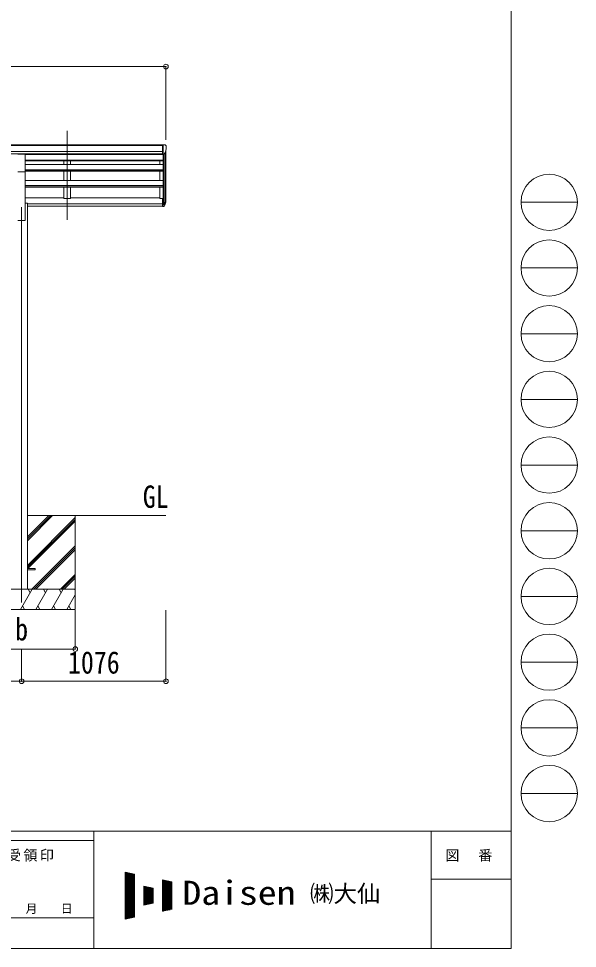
# Model space of a CAD drawing. Units: millimetres at full size; details may follow other scales. Extents: x -9783 to 33754, y -10064 to 6752.
# Drawn here: x 5726 to 9892, y -6828 to 107 of the extents above; entities that cross this region are included whole.
import ezdxf
from ezdxf.enums import TextEntityAlignment as Align

# ---------------------------------------------------------------- set-up
doc = ezdxf.new("R2010")
doc.units = ezdxf.units.MM
doc.header["$LTSCALE"] = 35
doc.header["$PDMODE"] = 32
doc.header["$PDSIZE"] = 35
for name, color, linetype, lineweight in [('0-0_0', 7, 'Continuous', 9), ('0-1_本体', 4, 'Continuous', 9), ('0-2_部品', 7, 'Continuous', 9), ('0-8_PARTS2', 2, 'Continuous', 9), ('0-A_寸法', 6, 'Continuous', 9), ('F-0_240', 7, 'Continuous', 9)]:
    doc.layers.add(name, color=color, linetype=linetype, lineweight=lineweight)
doc.styles.add('ＭＳ ゴシック', font='')
doc.styles.get('ＭＳ ゴシック').set_extended_font_data('MS Gothic')

msp = doc.modelspace()

# ---------------------------------------------------------------- linework, layer by layer
at = {"layer": '0-0_0'}
for p, q in [((5793.4, -3784.68), (5979.04, -3599.05)), ((5793.4, -3770.54), (5964.89, -3599.05)), ((5793.4, -3756.4), (5950.75, -3599.05)), ((6148.2, -3599.05), (6148.2, -4299.05)), ((5793.4, -3968.53), (6148.2, -3613.73)), ((5793.4, -3982.67), (6148.2, -3627.87)), ((5795.66, -3994.55), (6148.2, -3642.01)), ((5825.01, -4149.05), (6148.2, -3825.86)), ((5839.15, -4149.05), (6148.2, -3840)), ((5853.3, -4149.05), (6148.2, -3854.15)), ((6037.15, -4149.05), (6148.2, -4037.99)), ((6051.29, -4149.05), (6148.2, -4052.14)), ((6065.43, -4149.05), (6148.2, -4066.28)), ((6148.2, -4149.05), (5348.2, -4149.05)), ((5739.36, -4299.05), (5825.96, -4149.05)), ((5810.96, -4175.03), (5795.96, -4149.05)), ((5854.83, -4299.05), (5941.43, -4149.05)), ((5926.43, -4175.03), (5911.43, -4149.05)), ((5970.3, -4299.05), (6056.9, -4149.05)), ((6026.9, -4149.05), (6041.9, -4175.03)), ((6142.37, -4149.05), (6148.2, -4159.15)), ((6085.77, -4299.05), (6148.2, -4190.91)), ((5348.2, -4299.05), (6148.2, -4299.05)), ((5754.36, -4273.07), (5769.36, -4299.05)), ((5869.83, -4273.07), (5884.83, -4299.05)), ((5985.3, -4273.07), (6000.3, -4299.05)), ((6100.77, -4273.07), (6115.77, -4299.05))]:
    msp.add_line(p, q, dxfattribs=at)
msp.add_lwpolyline([(5793.4, -3599.05), (6818.24, -3599.05), (6824.2, -3599.05)], dxfattribs=at)
at = {"layer": '0-1_本体'}
for p, q in [((1798.7, -834.93), (6797.7, -834.93)), ((1798.7, -840.28), (6797.7, -840.28)), ((1798.7, -883.81), (6797.7, -883.81)), ((1798.7, -901.48), (6797.7, -901.48)), ((6819.92, -890.48), (6819.92, -1260.19)), ((6824.2, -1235.93), (6824.2, -871.68)), ((5775.7, -903.97), (6797.7, -903.97)), ((5775.7, -906.32), (6804.2, -906.32)), ((5775.7, -948.51), (6804.2, -948.51)), ((5775.7, -949.91), (6804.2, -949.91)), ((5775.7, -953.6), (6804.2, -953.6)), ((6063.2, -903.85), (6063.2, -906.32)), ((6063.2, -953.6), (6063.2, -980.84)), ((6113.2, -903.85), (6113.2, -906.32)), ((6113.2, -953.6), (6113.2, -980.84)), ((6779.2, -980.84), (6779.2, -953.6)), ((6804.2, -906.31), (6804.2, -1233.76)), ((6810.2, -905.84), (6810.2, -1278.19)), ((5775.7, -980.84), (6804.2, -980.84)), ((5775.7, -1021.57), (6804.2, -1021.57)), ((5775.7, -1023.06), (6804.2, -1023.06)), ((5775.7, -1029.87), (6804.2, -1029.87)), ((5775.7, -1399.05), (5775.7, -1035.11)), ((6063.2, -1029.87), (6063.2, -1099.35)), ((6113.2, -1029.87), (6113.2, -1099.35)), ((6779.2, -1099.35), (6779.2, -1029.87)), ((5775.7, -1099.35), (6804.2, -1099.35)), ((5775.7, -1138.67), (6804.2, -1138.67)), ((5775.7, -1140.15), (6804.2, -1140.15)), ((5775.7, -1149.63), (6804.2, -1149.63)), ((6063.2, -1149.63), (6063.2, -1234.58)), ((6779.2, -1234.58), (6779.2, -1149.63)), ((5775.7, -1229.78), (6063.2, -1229.78)), ((6113.2, -1229.78), (6779.2, -1229.78)), ((6797.7, -1234.58), (6779.2, -1234.58)), ((5775.7, -1269.05), (5793.2, -1269.05)), ((5793.2, -1269.05), (5793.2, -4149.05)), ((5793.2, -1274.09), (6797.7, -1274.09)), ((5793.2, -1275.47), (6797.7, -1275.47)), ((5793.2, -1292.65), (6797.7, -1292.65)), ((5720.7, -1399.05), (5775.7, -1399.05))]:
    msp.add_line(p, q, dxfattribs=at)
msp.add_lwpolyline([(6113.2, -1149.63), (6113.2, -1234.58), (6063.2, -1234.58)], dxfattribs=at)
at = {"layer": '0-2_部品'}
for p, q in [((6797.7, -833.33), (6787.7, -833.41)), ((6787.7, -834.93), (6787.7, -833.41)), ((6797.7, -905.31), (6797.7, -833.33)), ((6816.2, -833.33), (6797.7, -833.33)), ((6804.2, -906.31), (6804.2, -833.33)), ((6811.83, -904.5), (6821.1, -888.43)), ((6816.2, -833.33), (6818.54, -833.47)), ((6819.3, -833.89), (6823.36, -839.7)), ((6826.2, -842.7), (6826.2, -843.33)), ((5720.7, -903.19), (5775.7, -903.19)), ((5775.7, -1035.27), (5775.7, -903.19)), ((6797.7, -905.31), (6804.2, -905.31)), ((6804.2, -906.31), (6809.41, -905.99)), ((5720.7, -1035.27), (5775.7, -1035.27)), ((6797.7, -1233.76), (6797.7, -1294.82)), ((6797.7, -1233.76), (6804.2, -1233.76)), ((6804.2, -1233.76), (6804.2, -1295.64)), ((6797.7, -1272.07), (6804.2, -1272.07)), ((6797.7, -1277.47), (6804.2, -1277.47)), ((6797.7, -1294.82), (6804.2, -1294.82)), ((6804.2, -1278.47), (6809.34, -1278.47)), ((6804.2, -1280.47), (6809.05, -1280.47)), ((6804.2, -1295.64), (6809.05, -1295.64)), ((6810.64, -1277.72), (6820.39, -1259.3)), ((6821.81, -1259.8), (6811.65, -1278.97)), ((6819.23, -1276.65), (6811.65, -1294.14))]:
    msp.add_line(p, q, dxfattribs=at)
at = {"layer": '0-2_部品', "color": 4}
msp.add_line((5848, -3994.55), (5793.2, -3994.55), dxfattribs=at)
msp.add_lwpolyline([(5848, -3994.55), (5848, -4003.55), (5793.2, -4003.55)], dxfattribs=at)
at = {"layer": '0-2_部品'}
for centre, radius, start, end in [((6818.48, -834.47), 1, 35, 86.5), ((6624.2, -843.33), 202, 347.09739, 0), ((6823.2, -842.7), 3, 0, 87), ((6809.23, -903), 3, 273.5, 330), ((6690.99, -1240.57), 133.22, 344.28698, 356.72013), ((6736.26, -1233.35), 88.05, 342.78929, 2.77608), ((6735.54, -1237.63), 89.07, 345.58812, 5.50424), ((6809.05, -1277.47), 3, 270, 330), ((6809.05, -1292.64), 3, 270, 330), ((6809.34, -1276.97), 1.5, 270, 330)]:
    msp.add_arc(centre, radius, start, end, dxfattribs=at)
at = {"layer": '0-8_PARTS2'}
for p, q in [((6088.2, -1392.85), (6088.2, -730.32)), ((5748.2, -1299.05), (5748.2, -4249.05))]:
    msp.add_line(p, q, dxfattribs=at)
at = {"layer": '0-A_寸法'}
for p, q in [((1772.2, -250.69), (6824.2, -250.69)), ((6824.2, -250.69), (6824.2, -796.31)), ((6148.2, -4595.44), (6148.2, -4306.47)), ((6824.2, -4835.42), (6824.2, -4306.47)), ((5348.2, -4595.44), (6148.2, -4595.44)), ((5748.2, -4835.42), (5748.2, -4595.44)), ((2848.2, -4835.42), (5748.2, -4835.42)), ((5748.2, -4835.42), (6824.2, -4835.42))]:
    msp.add_line(p, q, dxfattribs=at)
for p in [(6824.2, -250.69), (6148.2, -4595.44), (5748.2, -4835.42), (6824.2, -4835.42)]:
    msp.add_point(p, dxfattribs=at)
at = {"layer": 'F-0_240', "color": 5}
for p, q in [((9396.97, 6751.9), (9396.97, -6828.1)), ((-9783.03, -5953.1), (9396.97, -5953.1)), ((6285.75, -5953.1), (6285.75, -6828.1)), ((8801.97, -5953.1), (8801.97, -6828.1)), ((-9783.03, -6023.1), (6285.75, -6023.1)), ((8801.97, -6311.85), (9396.97, -6311.85)), ((5305.75, -6600.6), (6285.75, -6600.6)), ((-9783.03, -6828.1), (9396.97, -6828.1))]:
    msp.add_line(p, q, dxfattribs=at)
at = {"layer": 'F-0_240', "color": 4}
for p, q in [((9471.77, -1263.1), (9891.77, -1263.1)), ((9471.77, -1753.1), (9891.77, -1753.1)), ((9471.77, -2243.1), (9891.77, -2243.1)), ((9471.77, -2733.1), (9891.77, -2733.1)), ((9471.77, -3223.1), (9891.77, -3223.1)), ((9471.77, -3713.1), (9891.77, -3713.1)), ((9471.77, -4203.1), (9891.77, -4203.1)), ((9471.77, -4693.1), (9891.77, -4693.1)), ((9471.77, -5183.1), (9891.77, -5183.1)), ((9471.77, -5673.1), (9891.77, -5673.1))]:
    msp.add_line(p, q, dxfattribs=at)
at = {"layer": 'F-0_240'}
for p, q in [((6519.04, -6259.47), (6589.04, -6274.05)), ((6519.04, -6259.47), (6519.04, -6609.47)), ((6519.04, -6262.76), (6534.85, -6262.76)), ((6519.04, -6266.26), (6551.65, -6266.26)), ((6519.04, -6269.76), (6568.45, -6269.76)), ((6519.04, -6273.26), (6585.25, -6273.26)), ((6519.04, -6276.76), (6589.04, -6276.76)), ((6519.04, -6280.26), (6589.04, -6280.26)), ((6519.04, -6283.76), (6589.04, -6283.76)), ((6519.04, -6287.26), (6589.04, -6287.26)), ((6519.04, -6290.76), (6589.04, -6290.76)), ((6519.04, -6294.26), (6589.04, -6294.26)), ((6519.04, -6297.76), (6589.04, -6297.76)), ((6519.04, -6301.26), (6589.04, -6301.26)), ((6519.04, -6304.76), (6589.04, -6304.76)), ((6519.04, -6308.26), (6589.04, -6308.26)), ((6521.12, -6609.03), (6521.12, -6259.9)), ((6524.62, -6608.3), (6524.62, -6260.63)), ((6528.12, -6607.58), (6528.12, -6261.36)), ((6531.62, -6606.85), (6531.62, -6262.09)), ((6535.12, -6606.12), (6535.12, -6262.81)), ((6538.62, -6605.39), (6538.62, -6263.54)), ((6542.12, -6604.66), (6542.12, -6264.27)), ((6545.62, -6603.93), (6545.62, -6265)), ((6549.12, -6603.2), (6549.12, -6265.73)), ((6552.62, -6602.47), (6552.62, -6266.46)), ((6556.12, -6601.74), (6556.12, -6267.19)), ((6559.62, -6601.01), (6559.62, -6267.92)), ((6563.12, -6600.28), (6563.12, -6268.65)), ((6566.62, -6599.55), (6566.62, -6269.38)), ((6570.12, -6598.83), (6570.12, -6270.11)), ((6573.62, -6598.1), (6573.62, -6270.84)), ((6577.12, -6597.37), (6577.12, -6271.56)), ((6580.62, -6596.64), (6580.62, -6272.29)), ((6584.12, -6595.91), (6584.12, -6273.02)), ((6587.62, -6595.18), (6587.62, -6273.75)), ((6589.04, -6274.05), (6589.04, -6594.88)), ((6519.04, -6311.76), (6589.04, -6311.76)), ((6519.04, -6315.26), (6589.04, -6315.26)), ((6519.04, -6318.76), (6589.04, -6318.76)), ((6519.04, -6322.26), (6589.04, -6322.26)), ((6519.04, -6325.76), (6589.04, -6325.76)), ((6519.04, -6329.26), (6589.04, -6329.26)), ((6519.04, -6332.76), (6589.04, -6332.76)), ((6519.04, -6336.26), (6589.04, -6336.26)), ((6519.04, -6339.76), (6589.04, -6339.76)), ((6519.04, -6343.26), (6589.04, -6343.26)), ((6519.04, -6346.76), (6589.04, -6346.76)), ((6519.04, -6350.26), (6589.04, -6350.26)), ((6519.04, -6353.76), (6589.04, -6353.76)), ((6519.04, -6357.26), (6589.04, -6357.26)), ((6519.04, -6360.76), (6589.04, -6360.76)), ((6519.04, -6364.26), (6589.04, -6364.26)), ((6519.04, -6367.76), (6589.04, -6367.76)), ((6519.04, -6371.26), (6589.04, -6371.26)), ((6519.04, -6374.76), (6589.04, -6374.76)), ((6519.04, -6378.26), (6589.04, -6378.26)), ((6659.04, -6364.47), (6729.04, -6379.05)), ((6659.04, -6364.47), (6659.04, -6504.47)), ((6659.04, -6367.76), (6674.85, -6367.76)), ((6659.04, -6371.26), (6691.65, -6371.26)), ((6659.04, -6374.76), (6708.45, -6374.76)), ((6659.04, -6378.26), (6725.25, -6378.26)), ((6661.12, -6504.03), (6661.12, -6364.9)), ((6664.62, -6503.3), (6664.62, -6365.63)), ((6668.12, -6502.58), (6668.12, -6366.36)), ((6671.62, -6501.85), (6671.62, -6367.09)), ((6675.12, -6501.12), (6675.12, -6367.81)), ((6678.62, -6500.39), (6678.62, -6368.54)), ((6682.12, -6499.66), (6682.12, -6369.27)), ((6685.62, -6498.93), (6685.62, -6370)), ((6689.12, -6498.2), (6689.12, -6370.73)), ((6692.62, -6497.47), (6692.62, -6371.46)), ((6696.12, -6496.74), (6696.12, -6372.19)), ((6699.62, -6496.01), (6699.62, -6372.92)), ((6703.12, -6495.28), (6703.12, -6373.65)), ((6706.62, -6494.55), (6706.62, -6374.38)), ((6710.12, -6493.83), (6710.12, -6375.11)), ((6713.62, -6493.1), (6713.62, -6375.84)), ((6717.12, -6492.37), (6717.12, -6376.56)), ((6720.62, -6491.64), (6720.62, -6377.29)), ((6724.12, -6490.91), (6724.12, -6378.02)), ((6727.62, -6490.18), (6727.62, -6378.75)), ((6729.04, -6379.05), (6729.04, -6489.88)), ((6799.04, -6317.8), (6869.04, -6332.38)), ((6799.04, -6317.8), (6799.04, -6551.13)), ((6799.04, -6318.76), (6803.65, -6318.76)), ((6799.04, -6322.26), (6820.45, -6322.26)), ((6799.04, -6325.76), (6837.25, -6325.76)), ((6799.04, -6329.26), (6854.05, -6329.26)), ((6799.04, -6332.76), (6869.04, -6332.76)), ((6799.04, -6336.26), (6869.04, -6336.26)), ((6799.04, -6339.76), (6869.04, -6339.76)), ((6799.04, -6343.26), (6869.04, -6343.26)), ((6799.04, -6346.76), (6869.04, -6346.76)), ((6799.04, -6350.26), (6869.04, -6350.26)), ((6799.04, -6353.76), (6869.04, -6353.76)), ((6799.04, -6357.26), (6869.04, -6357.26)), ((6799.04, -6360.76), (6869.04, -6360.76)), ((6799.04, -6364.26), (6869.04, -6364.26)), ((6799.04, -6367.76), (6869.04, -6367.76)), ((6799.04, -6371.26), (6869.04, -6371.26)), ((6799.04, -6374.76), (6869.04, -6374.76)), ((6799.04, -6378.26), (6869.04, -6378.26)), ((6801.12, -6550.7), (6801.12, -6318.23)), ((6804.62, -6549.97), (6804.62, -6318.96)), ((6808.12, -6549.24), (6808.12, -6319.69)), ((6811.62, -6548.51), (6811.62, -6320.42)), ((6815.12, -6547.78), (6815.12, -6321.15)), ((6818.62, -6547.05), (6818.62, -6321.88)), ((6822.12, -6546.33), (6822.12, -6322.61)), ((6825.62, -6545.6), (6825.62, -6323.34)), ((6829.12, -6544.87), (6829.12, -6324.06)), ((6832.62, -6544.14), (6832.62, -6324.79)), ((6836.12, -6543.41), (6836.12, -6325.52)), ((6839.62, -6542.68), (6839.62, -6326.25)), ((6843.12, -6541.95), (6843.12, -6326.98)), ((6846.62, -6541.22), (6846.62, -6327.71)), ((6850.12, -6540.49), (6850.12, -6328.44)), ((6853.62, -6539.76), (6853.62, -6329.17)), ((6857.12, -6539.03), (6857.12, -6329.9)), ((6860.62, -6538.3), (6860.62, -6330.63)), ((6864.12, -6537.58), (6864.12, -6331.36)), ((6867.62, -6536.85), (6867.62, -6332.09)), ((6869.04, -6332.38), (6869.04, -6536.55)), ((6519.04, -6381.76), (6589.04, -6381.76)), ((6519.04, -6385.26), (6589.04, -6385.26)), ((6519.04, -6388.76), (6589.04, -6388.76)), ((6519.04, -6392.26), (6589.04, -6392.26)), ((6519.04, -6395.76), (6589.04, -6395.76)), ((6519.04, -6399.26), (6589.04, -6399.26)), ((6519.04, -6402.76), (6589.04, -6402.76)), ((6519.04, -6406.26), (6589.04, -6406.26)), ((6519.04, -6409.76), (6589.04, -6409.76)), ((6519.04, -6413.26), (6589.04, -6413.26)), ((6519.04, -6416.76), (6589.04, -6416.76)), ((6519.04, -6420.26), (6589.04, -6420.26)), ((6519.04, -6423.76), (6589.04, -6423.76)), ((6519.04, -6427.26), (6589.04, -6427.26)), ((6519.04, -6430.76), (6589.04, -6430.76)), ((6519.04, -6434.26), (6589.04, -6434.26)), ((6519.04, -6437.76), (6589.04, -6437.76)), ((6519.04, -6441.26), (6589.04, -6441.26)), ((6519.04, -6444.76), (6589.04, -6444.76)), ((6519.04, -6448.26), (6589.04, -6448.26)), ((6659.04, -6381.76), (6729.04, -6381.76)), ((6659.04, -6385.26), (6729.04, -6385.26)), ((6659.04, -6388.76), (6729.04, -6388.76)), ((6659.04, -6392.26), (6729.04, -6392.26)), ((6659.04, -6395.76), (6729.04, -6395.76)), ((6659.04, -6399.26), (6729.04, -6399.26)), ((6659.04, -6402.76), (6729.04, -6402.76)), ((6659.04, -6406.26), (6729.04, -6406.26)), ((6659.04, -6409.76), (6729.04, -6409.76)), ((6659.04, -6413.26), (6729.04, -6413.26)), ((6659.04, -6416.76), (6729.04, -6416.76)), ((6659.04, -6420.26), (6729.04, -6420.26)), ((6659.04, -6423.76), (6729.04, -6423.76)), ((6659.04, -6427.26), (6729.04, -6427.26)), ((6659.04, -6430.76), (6729.04, -6430.76)), ((6659.04, -6434.26), (6729.04, -6434.26)), ((6659.04, -6437.76), (6729.04, -6437.76)), ((6659.04, -6441.26), (6729.04, -6441.26)), ((6659.04, -6444.76), (6729.04, -6444.76)), ((6659.04, -6448.26), (6729.04, -6448.26)), ((6799.04, -6381.76), (6869.04, -6381.76)), ((6799.04, -6385.26), (6869.04, -6385.26)), ((6799.04, -6388.76), (6869.04, -6388.76)), ((6799.04, -6392.26), (6869.04, -6392.26)), ((6799.04, -6395.76), (6869.04, -6395.76)), ((6799.04, -6399.26), (6869.04, -6399.26)), ((6799.04, -6402.76), (6869.04, -6402.76)), ((6799.04, -6406.26), (6869.04, -6406.26)), ((6799.04, -6409.76), (6869.04, -6409.76)), ((6799.04, -6413.26), (6869.04, -6413.26)), ((6799.04, -6416.76), (6869.04, -6416.76)), ((6799.04, -6420.26), (6869.04, -6420.26)), ((6799.04, -6423.76), (6869.04, -6423.76)), ((6799.04, -6427.26), (6869.04, -6427.26)), ((6799.04, -6430.76), (6869.04, -6430.76)), ((6799.04, -6434.26), (6869.04, -6434.26)), ((6799.04, -6437.76), (6869.04, -6437.76)), ((6799.04, -6441.26), (6869.04, -6441.26)), ((6799.04, -6444.76), (6869.04, -6444.76)), ((6799.04, -6448.26), (6869.04, -6448.26)), ((6519.04, -6451.76), (6589.04, -6451.76)), ((6519.04, -6455.26), (6589.04, -6455.26)), ((6519.04, -6458.76), (6589.04, -6458.76)), ((6519.04, -6462.26), (6589.04, -6462.26)), ((6519.04, -6465.76), (6589.04, -6465.76)), ((6519.04, -6469.26), (6589.04, -6469.26)), ((6519.04, -6472.76), (6589.04, -6472.76)), ((6519.04, -6476.26), (6589.04, -6476.26)), ((6519.04, -6479.76), (6589.04, -6479.76)), ((6519.04, -6483.26), (6589.04, -6483.26)), ((6519.04, -6486.76), (6589.04, -6486.76)), ((6519.04, -6490.26), (6589.04, -6490.26)), ((6519.04, -6493.76), (6589.04, -6493.76)), ((6519.04, -6497.26), (6589.04, -6497.26)), ((6519.04, -6500.76), (6589.04, -6500.76)), ((6519.04, -6504.26), (6589.04, -6504.26)), ((6519.04, -6507.76), (6589.04, -6507.76)), ((6519.04, -6511.26), (6589.04, -6511.26)), ((6519.04, -6514.76), (6589.04, -6514.76)), ((6519.04, -6518.26), (6589.04, -6518.26)), ((6659.04, -6451.76), (6729.04, -6451.76)), ((6659.04, -6455.26), (6729.04, -6455.26)), ((6659.04, -6458.76), (6729.04, -6458.76)), ((6659.04, -6462.26), (6729.04, -6462.26)), ((6659.04, -6465.76), (6729.04, -6465.76)), ((6659.04, -6469.26), (6729.04, -6469.26)), ((6659.04, -6472.76), (6729.04, -6472.76)), ((6659.04, -6476.26), (6729.04, -6476.26)), ((6659.04, -6479.76), (6729.04, -6479.76)), ((6659.04, -6483.26), (6729.04, -6483.26)), ((6659.04, -6486.76), (6729.04, -6486.76)), ((6659.04, -6504.47), (6729.04, -6489.88)), ((6659.04, -6490.26), (6727.23, -6490.26)), ((6659.04, -6493.76), (6710.43, -6493.76)), ((6659.04, -6497.26), (6693.63, -6497.26)), ((6659.04, -6500.76), (6676.83, -6500.76)), ((6659.04, -6504.26), (6660.03, -6504.26)), ((6799.04, -6451.76), (6869.04, -6451.76)), ((6799.04, -6455.26), (6869.04, -6455.26)), ((6799.04, -6458.76), (6869.04, -6458.76)), ((6799.04, -6462.26), (6869.04, -6462.26)), ((6799.04, -6465.76), (6869.04, -6465.76)), ((6799.04, -6469.26), (6869.04, -6469.26)), ((6799.04, -6472.76), (6869.04, -6472.76)), ((6799.04, -6476.26), (6869.04, -6476.26)), ((6799.04, -6479.76), (6869.04, -6479.76)), ((6799.04, -6483.26), (6869.04, -6483.26)), ((6799.04, -6486.76), (6869.04, -6486.76)), ((6799.04, -6490.26), (6869.04, -6490.26)), ((6799.04, -6493.76), (6869.04, -6493.76)), ((6799.04, -6497.26), (6869.04, -6497.26)), ((6799.04, -6500.76), (6869.04, -6500.76)), ((6799.04, -6504.26), (6869.04, -6504.26)), ((6799.04, -6507.76), (6869.04, -6507.76)), ((6799.04, -6511.26), (6869.04, -6511.26)), ((6799.04, -6514.76), (6869.04, -6514.76)), ((6799.04, -6518.26), (6869.04, -6518.26)), ((6519.04, -6521.76), (6589.04, -6521.76)), ((6519.04, -6525.26), (6589.04, -6525.26)), ((6519.04, -6528.76), (6589.04, -6528.76)), ((6519.04, -6532.26), (6589.04, -6532.26)), ((6519.04, -6535.76), (6589.04, -6535.76)), ((6519.04, -6539.26), (6589.04, -6539.26)), ((6519.04, -6542.76), (6589.04, -6542.76)), ((6519.04, -6546.26), (6589.04, -6546.26)), ((6519.04, -6549.76), (6589.04, -6549.76)), ((6519.04, -6553.26), (6589.04, -6553.26)), ((6519.04, -6556.76), (6589.04, -6556.76)), ((6519.04, -6560.26), (6589.04, -6560.26)), ((6519.04, -6563.76), (6589.04, -6563.76)), ((6519.04, -6567.26), (6589.04, -6567.26)), ((6519.04, -6570.76), (6589.04, -6570.76)), ((6519.04, -6574.26), (6589.04, -6574.26)), ((6519.04, -6577.76), (6589.04, -6577.76)), ((6519.04, -6581.26), (6589.04, -6581.26)), ((6519.04, -6584.76), (6589.04, -6584.76)), ((6519.04, -6588.26), (6589.04, -6588.26)), ((6799.04, -6521.76), (6869.04, -6521.76)), ((6799.04, -6525.26), (6869.04, -6525.26)), ((6799.04, -6528.76), (6869.04, -6528.76)), ((6799.04, -6532.26), (6869.04, -6532.26)), ((6799.04, -6535.76), (6869.04, -6535.76)), ((6869.04, -6536.55), (6799.04, -6551.13)), ((6799.04, -6539.26), (6856.03, -6539.26)), ((6799.04, -6542.76), (6839.23, -6542.76)), ((6799.04, -6546.26), (6822.43, -6546.26)), ((6799.04, -6549.76), (6805.63, -6549.76)), ((6519.04, -6591.76), (6589.04, -6591.76)), ((6589.04, -6594.88), (6519.04, -6609.47)), ((6519.04, -6595.26), (6587.23, -6595.26)), ((6519.04, -6598.76), (6570.43, -6598.76)), ((6519.04, -6602.26), (6553.63, -6602.26)), ((6519.04, -6605.76), (6536.83, -6605.76)), ((6519.04, -6609.26), (6520.03, -6609.26))]:
    msp.add_line(p, q, dxfattribs=at)
at = {"layer": 'F-0_240', "color": 4}
for centre in [(9681.77, -1263.1), (9681.77, -1753.1), (9681.77, -2243.1), (9681.77, -2733.1), (9681.77, -3223.1), (9681.77, -3713.1), (9681.77, -4203.1), (9681.77, -4693.1), (9681.77, -5183.1), (9681.77, -5673.1)]:
    msp.add_circle(centre, 210, dxfattribs=at)

# ---------------------------------------------------------------- texts
at = {"layer": '0-0_0', "style": 'ＭＳ ゴシック', "width": 0.85}
msp.add_text('GL', height=166.8, dxfattribs=at).set_placement((6651.42, -3592.11), align=Align.BOTTOM_LEFT)
at = {"layer": '0-A_寸法', "color": 7, "style": 'ＭＳ ゴシック', "width": 0.85}
for s, p in [('b', (5700.08, -4581.06)), ('1076', (6093.7, -4828.42))]:
    msp.add_text(s, height=166.8, dxfattribs=at).set_placement(p, align=Align.BOTTOM_LEFT)
at = {"layer": 'F-0_240', "style": 'ＭＳ ゴシック', "width": 1.15}
msp.add_text('Daisen', height=179.6, dxfattribs=at).set_placement((6947.05, -6556.97), align=Align.BOTTOM_LEFT)
at = {"layer": 'F-0_240', "style": 'ＭＳ ゴシック'}
for s, height, p in [('㈱大仙\u3000', 128.3, (7898.35, -6521.97)), ('年\u3000\u3000月\u3000\u3000日', 64.15, (5515.76, -6583.1))]:
    msp.add_text(s, height=height, dxfattribs=at).set_placement(p, align=Align.BOTTOM_LEFT)
at = {"layer": 'F-0_240', "char_height": 76.98, "attachment_point": 7, "style": 'ＭＳ ゴシック'}
for s, insert in [('\\T1.17;御受領印', (5515.75, -6180.6)), ('\\T1.17;図\u3000番', (8906.97, -6180.6))]:
    msp.add_mtext(s, dxfattribs=dict(at, insert=insert))

doc.saveas('drawing.dxf')
